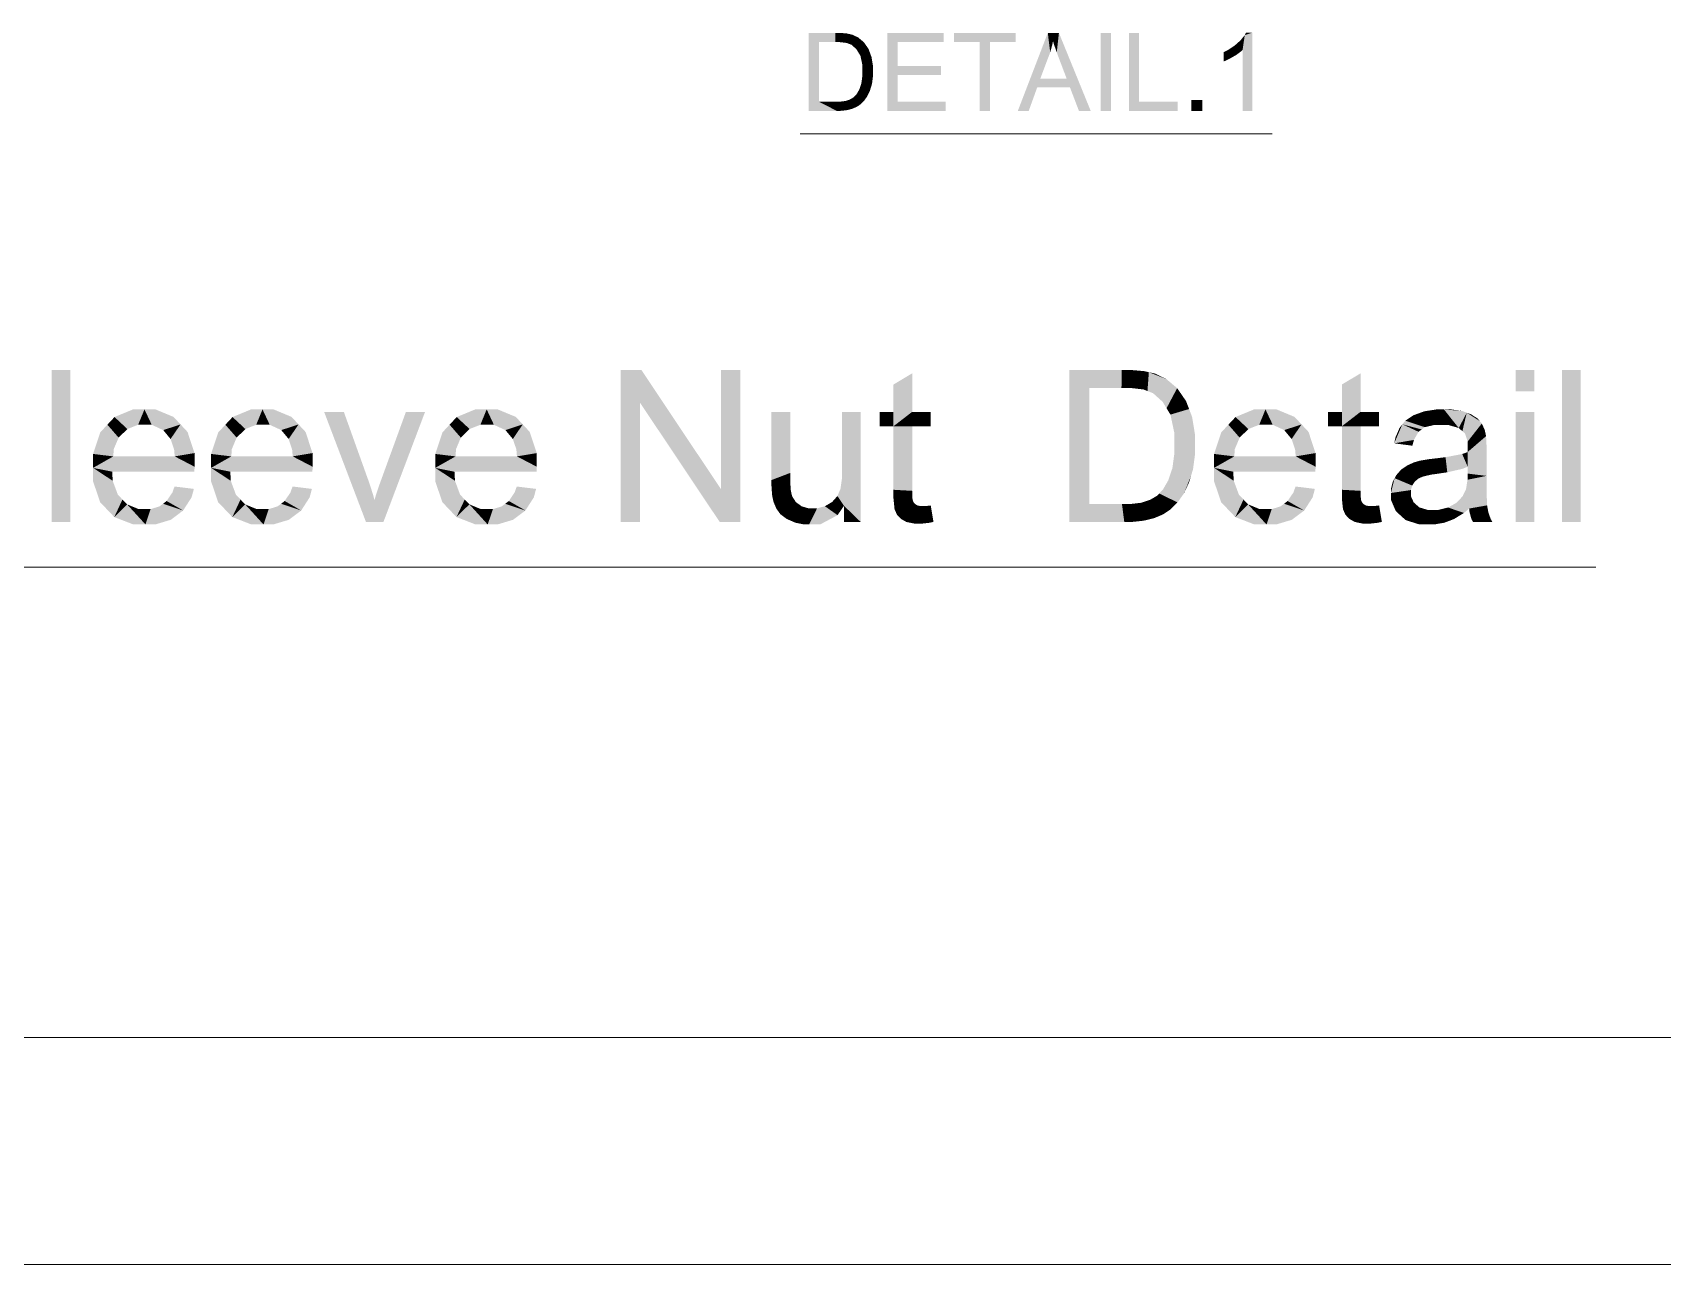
# Model space of a CAD drawing. Header units: millimetres. Extents: x 2 to 579, y 1 to 405.
# Drawn here: x 250.68 to 273.24, y 60.89 to 77.95 of the extents above; entities that cross this region are included whole.
import ezdxf

# ---------------------------------------------------------------- set-up
doc = ezdxf.new("R2010")
doc.units = ezdxf.units.MM
doc.linetypes.add('XKITLINE00', pattern=[0])
doc.layers.add('GraphicObject', color=6, linetype='Continuous', lineweight=0)
doc.layers.add('LinkedObject', color=7, linetype='Continuous', lineweight=0)

# ---------------------------------------------------------------- blocks, each defined once
blk = doc.blocks.new('*A3')
at = {"layer": 'GraphicObject', "color": 3, "linetype": 'XKITLINE00', "lineweight": 0}
blk.add_line((184.216, 60.892), (318.775, 60.892), dxfattribs=at)
blk = doc.blocks.new('*A4')
at = {"layer": 'LinkedObject'}
for points in [[(261.422, 77.947), (261.565, 77.819), (261.422, 76.867)], [(261.792, 77.819), (261.422, 77.947), (261.794, 77.947)], [(261.565, 77.819), (261.422, 77.947), (261.792, 77.819)], [(261.794, 77.947), (261.855, 77.819), (261.792, 77.819)], [(261.857, 77.947), (261.855, 77.819), (261.794, 77.947)], [(261.857, 77.947), (261.948, 77.808), (261.855, 77.819)], [(261.953, 77.939), (261.948, 77.808), (261.857, 77.947)], [(261.986, 77.931), (261.948, 77.808), (261.953, 77.939)], [(261.986, 77.931), (261.977, 77.797), (261.948, 77.808)], [(261.977, 77.797), (261.986, 77.931), (262.016, 77.782)], [(262.111, 77.882), (261.986, 77.931), (262.032, 77.921)], [(262.144, 77.854), (261.986, 77.931), (262.111, 77.882)], [(262.084, 77.721), (261.986, 77.931), (262.144, 77.854)], [(262.016, 77.782), (261.986, 77.931), (262.084, 77.721)], [(262.144, 77.854), (262.112, 77.675), (262.084, 77.721)], [(262.187, 77.818), (262.112, 77.675), (262.144, 77.854)], [(262.656, 77.489), (262.513, 76.867), (262.513, 77.947)], [(262.656, 77.489), (262.513, 77.947), (262.656, 77.819)], [(263.294, 77.819), (262.513, 77.947), (263.294, 77.947)], [(262.656, 77.819), (262.513, 77.947), (263.294, 77.819)], [(263.435, 77.947), (263.791, 77.819), (263.435, 77.819)], [(263.933, 77.819), (263.791, 77.819), (263.435, 77.947)], [(263.933, 77.819), (263.435, 77.947), (264.291, 77.947)], [(263.933, 77.819), (264.291, 77.947), (264.291, 77.819)], [(264.734, 77.947), (264.748, 77.627), (264.319, 76.867)], [(264.748, 77.627), (264.734, 77.947), (264.767, 77.678)], [(264.767, 77.678), (264.734, 77.947), (264.796, 77.781)], [(264.796, 77.781), (264.734, 77.947), (264.806, 77.833)], [(264.888, 77.947), (264.806, 77.833), (264.734, 77.947)], [(264.806, 77.833), (264.888, 77.947), (264.819, 77.789)], [(264.819, 77.789), (264.888, 77.947), (264.858, 77.677)], [(264.858, 77.677), (264.888, 77.947), (264.883, 77.609)], [(264.883, 77.609), (264.888, 77.947), (264.996, 77.311)], [(264.996, 77.311), (264.888, 77.947), (265.04, 77.194)], [(265.04, 77.194), (264.888, 77.947), (265.328, 76.867)], [(265.609, 77.947), (265.467, 76.867), (265.467, 77.947)], [(265.609, 76.867), (265.467, 76.867), (265.609, 77.947)], [(265.998, 77.947), (265.856, 76.867), (265.856, 77.947)], [(265.998, 76.994), (265.856, 76.867), (265.998, 77.947)], [(267.461, 77.916), (267.431, 77.712), (267.402, 77.844)], [(267.431, 76.867), (267.461, 77.916), (267.564, 76.867)], [(267.431, 77.712), (267.461, 77.916), (267.431, 76.867)], [(267.564, 77.951), (267.461, 77.916), (267.479, 77.951)], [(267.564, 76.867), (267.461, 77.916), (267.564, 77.951)], [(261.422, 76.867), (261.565, 77.819), (261.565, 76.994)], [(262.251, 77.726), (262.112, 77.675), (262.187, 77.818)], [(262.112, 77.675), (262.251, 77.726), (262.14, 77.63)], [(262.14, 77.63), (262.251, 77.726), (262.272, 77.67)], [(262.272, 77.67), (262.167, 77.5), (262.14, 77.63)], [(262.293, 77.613), (262.167, 77.5), (262.272, 77.67)], [(263.791, 76.867), (263.933, 77.819), (263.933, 76.867)], [(263.791, 77.819), (263.933, 77.819), (263.791, 76.867)], [(264.319, 76.867), (264.748, 77.627), (264.629, 77.311)], [(267.222, 77.706), (267.267, 77.598), (267.167, 77.68)], [(267.167, 77.68), (267.267, 77.598), (267.167, 77.552)], [(267.345, 77.643), (267.222, 77.706), (267.319, 77.77)], [(267.267, 77.598), (267.222, 77.706), (267.306, 77.62)], [(267.306, 77.62), (267.222, 77.706), (267.345, 77.643)], [(267.361, 77.807), (267.431, 77.712), (267.319, 77.77)], [(267.319, 77.77), (267.431, 77.712), (267.345, 77.643)], [(267.345, 77.643), (267.431, 77.712), (267.407, 77.689)], [(267.431, 77.712), (267.361, 77.807), (267.402, 77.844)], [(262.314, 77.485), (262.167, 77.5), (262.293, 77.613)], [(262.314, 77.413), (262.167, 77.5), (262.314, 77.485)], [(262.167, 77.5), (262.314, 77.413), (262.167, 77.415)], [(262.314, 77.413), (262.167, 77.354), (262.167, 77.415)], [(262.314, 77.351), (262.167, 77.354), (262.314, 77.413)], [(262.656, 77.362), (262.513, 76.867), (262.656, 77.489)], [(263.254, 77.362), (262.656, 77.489), (263.254, 77.489)], [(262.656, 77.362), (262.656, 77.489), (263.254, 77.362)], [(267.167, 77.552), (267.267, 77.598), (267.198, 77.563)], [(262.286, 77.195), (262.125, 77.164), (262.153, 77.25)], [(262.271, 77.147), (262.125, 77.164), (262.286, 77.195)], [(262.167, 77.354), (262.314, 77.351), (262.153, 77.25)], [(262.153, 77.25), (262.314, 77.351), (262.286, 77.195)], [(262.286, 77.195), (262.314, 77.351), (262.3, 77.242)], [(262.656, 76.994), (262.513, 76.867), (262.656, 77.362)], [(264.588, 77.194), (264.319, 76.867), (264.629, 77.311)], [(264.319, 76.867), (264.588, 77.194), (264.47, 76.867)], [(264.629, 77.311), (265.04, 77.194), (264.588, 77.194)], [(264.996, 77.311), (265.04, 77.194), (264.629, 77.311)], [(265.04, 77.194), (265.328, 76.867), (265.165, 76.867)], [(261.565, 76.994), (261.812, 76.867), (261.422, 76.867)], [(261.795, 76.994), (261.812, 76.867), (261.565, 76.994)], [(261.795, 76.994), (261.86, 76.867), (261.812, 76.867)], [(261.849, 76.994), (261.86, 76.867), (261.795, 76.994)], [(261.985, 76.885), (261.849, 76.994), (261.933, 77.004)], [(261.947, 76.876), (261.849, 76.994), (261.985, 76.885)], [(261.86, 76.867), (261.849, 76.994), (261.947, 76.876)], [(261.963, 77.014), (261.985, 76.885), (261.933, 77.004)], [(261.993, 77.024), (261.985, 76.885), (261.963, 77.014)], [(261.985, 76.885), (261.993, 77.024), (262.023, 76.895)], [(262.114, 76.939), (261.993, 77.024), (262.042, 77.052)], [(262.087, 76.922), (261.993, 77.024), (262.114, 76.939)], [(262.023, 76.895), (261.993, 77.024), (262.087, 76.922)], [(262.06, 77.07), (262.14, 76.957), (262.042, 77.052)], [(262.042, 77.052), (262.14, 76.957), (262.114, 76.939)], [(262.212, 77.037), (262.06, 77.07), (262.085, 77.096)], [(262.19, 77.006), (262.06, 77.07), (262.212, 77.037)], [(262.14, 76.957), (262.06, 77.07), (262.19, 77.006)], [(262.125, 77.164), (262.212, 77.037), (262.085, 77.096)], [(262.234, 77.069), (262.125, 77.164), (262.271, 77.147)], [(262.212, 77.037), (262.125, 77.164), (262.234, 77.069)], [(262.513, 76.867), (262.656, 76.994), (263.319, 76.867)], [(263.319, 76.867), (262.656, 76.994), (263.319, 76.994)], [(265.856, 76.867), (265.998, 76.994), (266.53, 76.867)], [(266.53, 76.867), (265.998, 76.994), (266.53, 76.994)], [(266.872, 77.018), (266.721, 76.867), (266.721, 77.018)], [(266.872, 76.867), (266.721, 76.867), (266.872, 77.018)], [(251.201, 73.279), (250.942, 71.173), (250.942, 73.279)], [(251.201, 71.173), (250.942, 71.173), (251.201, 73.279)], [(258.821, 73.279), (259.088, 72.826), (258.821, 71.173)], [(259.088, 72.826), (258.821, 73.279), (259.107, 73.279)], [(259.088, 72.826), (259.107, 73.279), (260.192, 71.173)], [(260.192, 71.173), (259.107, 73.279), (260.211, 71.625)], [(260.478, 73.279), (260.211, 71.625), (260.211, 73.279)], [(260.478, 71.173), (260.211, 71.625), (260.478, 73.279)], [(262.856, 73.232), (262.597, 72.699), (262.597, 73.077)], [(262.597, 72.699), (262.856, 73.232), (262.597, 72.499)], [(262.856, 72.699), (262.597, 72.499), (262.856, 73.232)], [(265.033, 73.279), (265.311, 73.03), (265.033, 71.173)], [(265.754, 73.03), (265.033, 73.279), (265.758, 73.279)], [(265.311, 73.03), (265.033, 73.279), (265.754, 73.03)], [(265.758, 73.279), (265.878, 73.03), (265.754, 73.03)], [(265.881, 73.279), (265.878, 73.03), (265.758, 73.279)], [(265.881, 73.279), (266.058, 73.009), (265.878, 73.03)], [(266.068, 73.263), (266.058, 73.009), (265.881, 73.279)], [(266.133, 73.248), (266.058, 73.009), (266.068, 73.263)], [(266.133, 73.248), (266.114, 72.987), (266.058, 73.009)], [(266.114, 72.987), (266.133, 73.248), (266.192, 72.957)], [(266.377, 73.152), (266.133, 73.248), (266.223, 73.228)], [(266.441, 73.098), (266.133, 73.248), (266.377, 73.152)], [(266.324, 72.838), (266.133, 73.248), (266.441, 73.098)], [(266.192, 72.957), (266.133, 73.248), (266.324, 72.838)], [(269.064, 73.232), (268.805, 72.699), (268.805, 73.077)], [(268.805, 72.699), (269.064, 73.232), (268.805, 72.499)], [(269.064, 72.699), (268.805, 72.499), (269.064, 73.232)], [(271.469, 73.279), (271.21, 72.982), (271.21, 73.279)], [(271.469, 72.982), (271.21, 72.982), (271.469, 73.279)], [(272.114, 73.279), (271.855, 71.173), (271.855, 73.279)], [(272.114, 71.173), (271.855, 71.173), (272.114, 73.279)], [(265.033, 71.173), (265.311, 73.03), (265.311, 71.421)], [(266.441, 73.098), (266.378, 72.749), (266.324, 72.838)], [(266.525, 73.027), (266.378, 72.749), (266.441, 73.098)], [(266.649, 72.847), (266.378, 72.749), (266.525, 73.027)], [(252.227, 72.733), (251.812, 72.627), (252.069, 72.733)], [(252.139, 72.52), (251.812, 72.627), (252.227, 72.733)], [(252.139, 72.52), (252.227, 72.733), (252.228, 72.52)], [(252.227, 72.733), (252.327, 72.52), (252.228, 72.52)], [(252.629, 72.629), (252.227, 72.733), (252.379, 72.733)], [(252.726, 72.525), (252.227, 72.733), (252.629, 72.629)], [(252.487, 72.446), (252.227, 72.733), (252.726, 72.525)], [(252.327, 72.52), (252.227, 72.733), (252.487, 72.446)], [(253.861, 72.733), (253.446, 72.627), (253.703, 72.733)], [(253.774, 72.52), (253.446, 72.627), (253.861, 72.733)], [(253.774, 72.52), (253.861, 72.733), (253.863, 72.52)], [(253.861, 72.733), (253.961, 72.52), (253.863, 72.52)], [(254.263, 72.629), (253.861, 72.733), (254.014, 72.733)], [(254.36, 72.525), (253.861, 72.733), (254.263, 72.629)], [(254.121, 72.446), (253.861, 72.733), (254.36, 72.525)], [(253.961, 72.52), (253.861, 72.733), (254.121, 72.446)], [(254.987, 72.699), (255.294, 71.173), (254.714, 72.699)], [(255.314, 71.785), (255.294, 71.173), (254.987, 72.699)], [(256.112, 72.699), (255.508, 71.768), (255.847, 72.699)], [(255.535, 71.173), (255.508, 71.768), (256.112, 72.699)], [(256.965, 72.733), (256.55, 72.627), (256.807, 72.733)], [(256.878, 72.52), (256.55, 72.627), (256.965, 72.733)], [(256.878, 72.52), (256.965, 72.733), (256.967, 72.52)], [(256.965, 72.733), (257.065, 72.52), (256.967, 72.52)], [(257.368, 72.629), (256.965, 72.733), (257.118, 72.733)], [(257.464, 72.525), (256.965, 72.733), (257.368, 72.629)], [(257.225, 72.446), (256.965, 72.733), (257.464, 72.525)], [(257.065, 72.52), (256.965, 72.733), (257.225, 72.446)], [(258.821, 71.173), (259.088, 72.826), (259.088, 71.173)], [(261.167, 72.699), (260.908, 71.754), (260.908, 72.699)], [(261.167, 71.853), (260.908, 71.754), (261.167, 72.699)], [(262.144, 72.699), (261.885, 71.882), (261.885, 72.699)], [(262.144, 71.173), (261.885, 71.882), (262.144, 72.699)], [(262.405, 72.699), (262.597, 72.499), (262.405, 72.499)], [(262.597, 72.699), (262.597, 72.499), (262.405, 72.699)], [(262.856, 72.499), (262.597, 72.499), (262.856, 72.699)], [(263.113, 72.499), (262.856, 72.699), (263.113, 72.699)], [(262.856, 72.499), (262.856, 72.699), (263.113, 72.499)], [(266.378, 72.749), (266.649, 72.847), (266.432, 72.661)], [(266.432, 72.661), (266.649, 72.847), (266.69, 72.738)], [(266.69, 72.738), (266.486, 72.407), (266.432, 72.661)], [(266.732, 72.628), (266.486, 72.407), (266.69, 72.738)], [(267.748, 72.733), (267.333, 72.627), (267.59, 72.733)], [(267.661, 72.52), (267.333, 72.627), (267.748, 72.733)], [(267.661, 72.52), (267.748, 72.733), (267.75, 72.52)], [(267.748, 72.733), (267.848, 72.52), (267.75, 72.52)], [(268.15, 72.629), (267.748, 72.733), (267.901, 72.733)], [(268.247, 72.525), (267.748, 72.733), (268.15, 72.629)], [(268.008, 72.446), (267.748, 72.733), (268.247, 72.525)], [(267.848, 72.52), (267.748, 72.733), (268.008, 72.446)], [(268.614, 72.699), (268.805, 72.499), (268.614, 72.499)], [(268.805, 72.699), (268.805, 72.499), (268.614, 72.699)], [(269.064, 72.499), (268.805, 72.499), (269.064, 72.699)], [(269.321, 72.499), (269.064, 72.699), (269.321, 72.699)], [(269.064, 72.499), (269.064, 72.699), (269.321, 72.499)], [(269.871, 72.679), (269.954, 72.487), (269.797, 72.652)], [(270.119, 72.733), (269.871, 72.679), (269.946, 72.706)], [(270.089, 72.518), (269.871, 72.679), (270.119, 72.733)], [(269.954, 72.487), (269.871, 72.679), (270.089, 72.518)], [(270.089, 72.518), (270.119, 72.733), (270.18, 72.518)], [(270.18, 72.518), (270.119, 72.733), (270.277, 72.518)], [(270.218, 72.733), (270.277, 72.518), (270.119, 72.733)], [(270.474, 72.71), (270.218, 72.733), (270.315, 72.733)], [(270.535, 72.687), (270.218, 72.733), (270.474, 72.71)], [(270.424, 72.475), (270.218, 72.733), (270.535, 72.687)], [(270.277, 72.518), (270.218, 72.733), (270.424, 72.475)], [(270.424, 72.475), (270.535, 72.687), (270.474, 72.431)], [(270.474, 72.431), (270.535, 72.687), (270.51, 72.399)], [(270.535, 72.687), (270.547, 72.288), (270.51, 72.399)], [(270.715, 72.571), (270.547, 72.288), (270.535, 72.687)], [(270.686, 72.606), (270.535, 72.687), (270.596, 72.664)], [(270.715, 72.571), (270.535, 72.687), (270.686, 72.606)], [(271.469, 72.699), (271.21, 71.173), (271.21, 72.699)], [(271.469, 71.173), (271.21, 71.173), (271.469, 72.699)], [(251.713, 72.521), (251.515, 72.116), (251.614, 72.414)], [(251.869, 72.342), (251.515, 72.116), (251.713, 72.521)], [(251.812, 72.627), (251.99, 72.461), (251.713, 72.521)], [(251.713, 72.521), (251.99, 72.461), (251.869, 72.342)], [(251.99, 72.461), (251.812, 72.627), (252.139, 72.52)], [(252.487, 72.446), (252.726, 72.525), (252.548, 72.371)], [(252.726, 72.525), (252.588, 72.323), (252.548, 72.371)], [(252.588, 72.323), (252.726, 72.525), (252.637, 72.179)], [(252.637, 72.179), (252.726, 72.525), (252.92, 72.128)], [(252.92, 72.128), (252.726, 72.525), (252.823, 72.421)], [(253.347, 72.521), (253.149, 72.116), (253.248, 72.414)], [(253.503, 72.342), (253.149, 72.116), (253.347, 72.521)], [(253.446, 72.627), (253.624, 72.461), (253.347, 72.521)], [(253.347, 72.521), (253.624, 72.461), (253.503, 72.342)], [(253.624, 72.461), (253.446, 72.627), (253.774, 72.52)], [(254.121, 72.446), (254.36, 72.525), (254.183, 72.371)], [(254.36, 72.525), (254.223, 72.323), (254.183, 72.371)], [(254.223, 72.323), (254.36, 72.525), (254.271, 72.179)], [(254.271, 72.179), (254.36, 72.525), (254.554, 72.128)], [(254.554, 72.128), (254.36, 72.525), (254.457, 72.421)], [(256.451, 72.521), (256.253, 72.116), (256.352, 72.414)], [(256.607, 72.342), (256.253, 72.116), (256.451, 72.521)], [(256.55, 72.627), (256.728, 72.461), (256.451, 72.521)], [(256.451, 72.521), (256.728, 72.461), (256.607, 72.342)], [(256.728, 72.461), (256.55, 72.627), (256.878, 72.52)], [(257.225, 72.446), (257.464, 72.525), (257.287, 72.371)], [(257.464, 72.525), (257.327, 72.323), (257.287, 72.371)], [(257.327, 72.323), (257.464, 72.525), (257.376, 72.179)], [(257.376, 72.179), (257.464, 72.525), (257.658, 72.128)], [(257.658, 72.128), (257.464, 72.525), (257.561, 72.421)], [(262.597, 71.62), (262.856, 72.499), (262.856, 71.605)], [(262.597, 72.499), (262.856, 72.499), (262.597, 71.62)], [(266.773, 72.378), (266.486, 72.407), (266.732, 72.628)], [(267.234, 72.521), (267.036, 72.116), (267.135, 72.414)], [(267.39, 72.342), (267.036, 72.116), (267.234, 72.521)], [(267.333, 72.627), (267.511, 72.461), (267.234, 72.521)], [(267.234, 72.521), (267.511, 72.461), (267.39, 72.342)], [(267.511, 72.461), (267.333, 72.627), (267.661, 72.52)], [(268.008, 72.446), (268.247, 72.525), (268.069, 72.371)], [(268.247, 72.525), (268.11, 72.323), (268.069, 72.371)], [(268.11, 72.323), (268.247, 72.525), (268.158, 72.179)], [(268.158, 72.179), (268.247, 72.525), (268.441, 72.128)], [(268.441, 72.128), (268.247, 72.525), (268.344, 72.421)], [(268.805, 71.62), (269.064, 72.499), (269.064, 71.605)], [(268.805, 72.499), (269.064, 72.499), (268.805, 71.62)], [(269.643, 72.526), (269.53, 72.263), (269.604, 72.476)], [(269.867, 72.423), (269.53, 72.263), (269.643, 72.526)], [(269.604, 72.476), (269.53, 72.263), (269.547, 72.345)], [(269.683, 72.576), (269.954, 72.487), (269.643, 72.526)], [(269.867, 72.423), (269.643, 72.526), (269.911, 72.455)], [(269.911, 72.455), (269.643, 72.526), (269.954, 72.487)], [(269.797, 72.652), (269.954, 72.487), (269.683, 72.576)], [(270.743, 72.537), (270.547, 72.288), (270.715, 72.571)], [(270.784, 72.449), (270.547, 72.288), (270.743, 72.537)], [(270.795, 72.395), (270.547, 72.288), (270.784, 72.449)], [(251.801, 72.182), (251.515, 72.116), (251.869, 72.342)], [(253.436, 72.182), (253.149, 72.116), (253.503, 72.342)], [(256.54, 72.182), (256.253, 72.116), (256.607, 72.342)], [(266.773, 72.237), (266.486, 72.407), (266.773, 72.378)], [(266.486, 72.407), (266.773, 72.237), (266.486, 72.241)], [(266.773, 72.237), (266.486, 72.122), (266.486, 72.241)], [(266.773, 72.117), (266.486, 72.122), (266.773, 72.237)], [(267.323, 72.182), (267.036, 72.116), (267.39, 72.342)], [(269.803, 72.31), (269.53, 72.263), (269.867, 72.423)], [(269.53, 72.263), (269.803, 72.31), (269.782, 72.23)], [(270.546, 72.168), (270.802, 72.362), (270.545, 72.141)], [(270.545, 72.141), (270.802, 72.362), (270.547, 71.939)], [(270.547, 72.202), (270.802, 72.362), (270.546, 72.168)], [(270.547, 72.288), (270.795, 72.395), (270.802, 72.362)], [(270.547, 72.288), (270.802, 72.362), (270.547, 72.209)], [(270.547, 72.209), (270.802, 72.362), (270.547, 72.202)], [(270.808, 72.243), (270.547, 71.939), (270.802, 72.362)], [(270.808, 72.157), (270.547, 71.939), (270.808, 72.243)], [(251.515, 72.116), (251.801, 72.182), (251.795, 72.082)], [(251.795, 72.082), (251.515, 71.923), (251.515, 72.116)], [(251.795, 72.082), (252.92, 71.939), (251.515, 71.923)], [(252.646, 72.082), (252.92, 71.939), (251.795, 72.082)], [(252.637, 72.179), (252.92, 72.128), (252.646, 72.082)], [(252.92, 71.939), (252.646, 72.082), (252.92, 72.128)], [(253.149, 72.116), (253.436, 72.182), (253.429, 72.082)], [(253.429, 72.082), (253.149, 71.923), (253.149, 72.116)], [(253.429, 72.082), (254.554, 71.939), (253.149, 71.923)], [(254.28, 72.082), (254.554, 71.939), (253.429, 72.082)], [(254.271, 72.179), (254.554, 72.128), (254.28, 72.082)], [(254.554, 71.939), (254.28, 72.082), (254.554, 72.128)], [(256.253, 72.116), (256.54, 72.182), (256.534, 72.082)], [(256.534, 72.082), (256.253, 71.923), (256.253, 72.116)], [(256.534, 72.082), (257.658, 71.939), (256.253, 71.923)], [(257.384, 72.082), (257.658, 71.939), (256.534, 72.082)], [(257.376, 72.179), (257.658, 72.128), (257.384, 72.082)], [(257.658, 71.939), (257.384, 72.082), (257.658, 72.128)], [(266.486, 72.122), (266.773, 72.117), (266.459, 71.919)], [(266.459, 71.919), (266.773, 72.117), (266.717, 71.812)], [(266.717, 71.812), (266.773, 72.117), (266.745, 71.905)], [(267.036, 72.116), (267.323, 72.182), (267.316, 72.082)], [(267.316, 72.082), (267.036, 71.923), (267.036, 72.116)], [(267.316, 72.082), (268.441, 71.939), (267.036, 71.923)], [(268.167, 72.082), (268.441, 71.939), (267.316, 72.082)], [(268.158, 72.179), (268.441, 72.128), (268.167, 72.082)], [(268.441, 71.939), (268.167, 72.082), (268.441, 72.128)], [(269.804, 71.999), (269.866, 71.775), (269.711, 71.957)], [(269.855, 72.014), (269.866, 71.775), (269.804, 71.999)], [(269.893, 72.024), (269.932, 71.804), (269.855, 72.014)], [(269.866, 71.775), (269.855, 72.014), (269.899, 71.79)], [(269.899, 71.79), (269.855, 72.014), (269.932, 71.804)], [(270.008, 72.043), (270.045, 71.83), (269.893, 72.024)], [(269.893, 72.024), (270.045, 71.83), (269.932, 71.804)], [(270.085, 72.052), (270.125, 71.841), (270.008, 72.043)], [(270.008, 72.043), (270.125, 71.841), (270.045, 71.83)], [(270.241, 72.071), (270.265, 71.862), (270.085, 72.052)], [(270.085, 72.052), (270.265, 71.862), (270.125, 71.841)], [(270.472, 72.115), (270.547, 71.939), (270.241, 72.071)], [(270.241, 72.071), (270.547, 71.939), (270.265, 71.862)], [(270.545, 72.141), (270.547, 71.939), (270.472, 72.115)], [(270.808, 72.157), (270.545, 71.844), (270.547, 71.939)], [(270.808, 71.812), (270.545, 71.844), (270.808, 72.157)], [(252.92, 71.927), (251.515, 71.923), (252.92, 71.939)], [(252.919, 71.893), (251.515, 71.923), (252.92, 71.927)], [(251.515, 71.923), (251.711, 71.345), (251.515, 71.737)], [(251.787, 71.744), (251.711, 71.345), (251.515, 71.923)], [(251.787, 71.744), (251.515, 71.923), (251.78, 71.87)], [(252.918, 71.87), (251.515, 71.923), (252.919, 71.893)], [(251.78, 71.87), (251.515, 71.923), (252.918, 71.87)], [(254.554, 71.927), (253.149, 71.923), (254.554, 71.939)], [(254.553, 71.893), (253.149, 71.923), (254.554, 71.927)], [(253.149, 71.923), (253.345, 71.345), (253.149, 71.737)], [(253.422, 71.744), (253.345, 71.345), (253.149, 71.923)], [(253.422, 71.744), (253.149, 71.923), (253.415, 71.87)], [(254.552, 71.87), (253.149, 71.923), (254.553, 71.893)], [(253.415, 71.87), (253.149, 71.923), (254.552, 71.87)], [(255.341, 71.711), (255.294, 71.173), (255.314, 71.785)], [(255.508, 71.768), (255.535, 71.173), (255.477, 71.683)], [(257.658, 71.927), (256.253, 71.923), (257.658, 71.939)], [(257.657, 71.893), (256.253, 71.923), (257.658, 71.927)], [(256.253, 71.923), (256.449, 71.345), (256.253, 71.737)], [(256.526, 71.744), (256.449, 71.345), (256.253, 71.923)], [(256.526, 71.744), (256.253, 71.923), (256.519, 71.87)], [(257.657, 71.87), (256.253, 71.923), (257.657, 71.893)], [(256.519, 71.87), (256.253, 71.923), (257.657, 71.87)], [(260.908, 71.754), (261.167, 71.853), (261.167, 71.752)], [(261.885, 71.784), (262.144, 71.173), (261.864, 71.635)], [(261.885, 71.882), (262.144, 71.173), (261.885, 71.784)], [(266.326, 71.619), (266.717, 71.812), (266.573, 71.505)], [(266.403, 71.752), (266.717, 71.812), (266.326, 71.619)], [(266.431, 71.836), (266.717, 71.812), (266.403, 71.752)], [(266.717, 71.812), (266.431, 71.836), (266.459, 71.919)], [(266.573, 71.505), (266.717, 71.812), (266.617, 71.566)], [(266.617, 71.566), (266.717, 71.812), (266.689, 71.719)], [(268.441, 71.927), (267.036, 71.923), (268.441, 71.939)], [(268.44, 71.893), (267.036, 71.923), (268.441, 71.927)], [(267.036, 71.923), (267.232, 71.345), (267.036, 71.737)], [(267.309, 71.744), (267.232, 71.345), (267.036, 71.923)], [(267.309, 71.744), (267.036, 71.923), (267.301, 71.87)], [(268.439, 71.87), (267.036, 71.923), (268.44, 71.893)], [(267.301, 71.87), (267.036, 71.923), (268.439, 71.87)], [(269.536, 71.78), (269.485, 71.575), (269.511, 71.734)], [(269.779, 71.678), (269.485, 71.575), (269.536, 71.78)], [(269.562, 71.826), (269.797, 71.706), (269.536, 71.78)], [(269.536, 71.78), (269.797, 71.706), (269.779, 71.678)], [(269.628, 71.901), (269.797, 71.706), (269.562, 71.826)], [(269.815, 71.733), (269.628, 71.901), (269.67, 71.929)], [(269.797, 71.706), (269.628, 71.901), (269.815, 71.733)], [(269.711, 71.957), (269.866, 71.775), (269.67, 71.929)], [(269.67, 71.929), (269.866, 71.775), (269.815, 71.733)], [(270.265, 71.862), (270.547, 71.939), (270.476, 71.91)], [(270.525, 71.629), (270.808, 71.812), (270.808, 71.632)], [(270.545, 71.759), (270.808, 71.812), (270.525, 71.629)], [(270.808, 71.812), (270.545, 71.759), (270.545, 71.844)], [(251.515, 71.737), (251.711, 71.345), (251.613, 71.448)], [(251.858, 71.552), (251.711, 71.345), (251.787, 71.744)], [(251.711, 71.345), (251.858, 71.552), (251.809, 71.242)], [(251.922, 71.485), (251.809, 71.242), (251.858, 71.552)], [(252.534, 71.464), (252.911, 71.632), (252.762, 71.333)], [(252.614, 71.583), (252.911, 71.632), (252.534, 71.464)], [(252.911, 71.632), (252.614, 71.583), (252.643, 71.665)], [(252.762, 71.333), (252.911, 71.632), (252.879, 71.515)], [(253.149, 71.737), (253.345, 71.345), (253.247, 71.448)], [(253.493, 71.552), (253.345, 71.345), (253.422, 71.744)], [(253.345, 71.345), (253.493, 71.552), (253.443, 71.242)], [(253.557, 71.485), (253.443, 71.242), (253.493, 71.552)], [(254.168, 71.464), (254.545, 71.632), (254.397, 71.333)], [(254.248, 71.583), (254.545, 71.632), (254.168, 71.464)], [(254.545, 71.632), (254.248, 71.583), (254.277, 71.665)], [(254.397, 71.333), (254.545, 71.632), (254.514, 71.515)], [(255.39, 71.557), (255.294, 71.173), (255.341, 71.711)], [(255.412, 71.477), (255.294, 71.173), (255.39, 71.557)], [(255.429, 71.538), (255.535, 71.173), (255.412, 71.477)], [(255.477, 71.683), (255.535, 71.173), (255.429, 71.538)], [(256.253, 71.737), (256.449, 71.345), (256.351, 71.448)], [(256.597, 71.552), (256.449, 71.345), (256.526, 71.744)], [(256.449, 71.345), (256.597, 71.552), (256.547, 71.242)], [(256.661, 71.485), (256.547, 71.242), (256.597, 71.552)], [(257.272, 71.464), (257.649, 71.632), (257.501, 71.333)], [(257.352, 71.583), (257.649, 71.632), (257.272, 71.464)], [(257.649, 71.632), (257.352, 71.583), (257.381, 71.665)], [(257.501, 71.333), (257.649, 71.632), (257.618, 71.515)], [(260.211, 71.625), (260.478, 71.173), (260.192, 71.173)], [(260.908, 71.754), (261.167, 71.752), (260.908, 71.671)], [(261.167, 71.752), (260.916, 71.551), (260.908, 71.671)], [(261.175, 71.616), (260.916, 71.551), (261.167, 71.752)], [(260.916, 71.551), (261.175, 71.616), (260.923, 71.513)], [(260.923, 71.513), (261.175, 71.616), (261.182, 71.58)], [(261.195, 71.529), (260.923, 71.513), (261.182, 71.58)], [(261.843, 71.584), (262.144, 71.173), (261.821, 71.533)], [(261.864, 71.635), (262.144, 71.173), (261.843, 71.584)], [(262.856, 71.605), (262.597, 71.503), (262.597, 71.62)], [(262.856, 71.55), (262.597, 71.503), (262.856, 71.605)], [(262.856, 71.55), (262.628, 71.314), (262.597, 71.503)], [(262.862, 71.479), (262.628, 71.314), (262.856, 71.55)], [(266.382, 71.314), (266.147, 71.479), (266.242, 71.534)], [(266.277, 71.569), (266.434, 71.349), (266.242, 71.534)], [(266.242, 71.534), (266.434, 71.349), (266.382, 71.314)], [(266.573, 71.505), (266.277, 71.569), (266.326, 71.619)], [(266.53, 71.444), (266.277, 71.569), (266.573, 71.505)], [(266.434, 71.349), (266.277, 71.569), (266.53, 71.444)], [(267.036, 71.737), (267.232, 71.345), (267.134, 71.448)], [(267.38, 71.552), (267.232, 71.345), (267.309, 71.744)], [(267.232, 71.345), (267.38, 71.552), (267.33, 71.242)], [(267.444, 71.485), (267.33, 71.242), (267.38, 71.552)], [(268.055, 71.464), (268.432, 71.632), (268.284, 71.333)], [(268.135, 71.583), (268.432, 71.632), (268.055, 71.464)], [(268.432, 71.632), (268.135, 71.583), (268.164, 71.665)], [(268.284, 71.333), (268.432, 71.632), (268.401, 71.515)], [(269.064, 71.605), (268.805, 71.503), (268.805, 71.62)], [(269.064, 71.55), (268.805, 71.503), (269.064, 71.605)], [(269.064, 71.55), (268.837, 71.314), (268.805, 71.503)], [(269.071, 71.479), (268.837, 71.314), (269.064, 71.55)], [(269.511, 71.734), (269.485, 71.575), (269.485, 71.631)], [(269.761, 71.616), (269.485, 71.575), (269.779, 71.678)], [(269.485, 71.575), (269.761, 71.616), (269.761, 71.583)], [(269.761, 71.531), (269.485, 71.575), (269.761, 71.583)], [(269.485, 71.575), (269.761, 71.531), (269.485, 71.48)], [(270.391, 71.439), (270.808, 71.632), (270.816, 71.404)], [(270.477, 71.529), (270.808, 71.632), (270.391, 71.439)], [(270.504, 71.585), (270.808, 71.632), (270.477, 71.529)], [(270.808, 71.632), (270.504, 71.585), (270.525, 71.629)], [(251.986, 71.418), (251.809, 71.242), (251.922, 71.485)], [(251.986, 71.418), (252.241, 71.139), (251.809, 71.242)], [(252.146, 71.352), (252.241, 71.139), (251.986, 71.418)], [(252.241, 71.352), (252.241, 71.139), (252.146, 71.352)], [(252.312, 71.352), (252.677, 71.268), (252.241, 71.139)], [(252.312, 71.352), (252.241, 71.139), (252.241, 71.352)], [(252.433, 71.389), (252.677, 71.268), (252.312, 71.352)], [(252.484, 71.426), (252.762, 71.333), (252.433, 71.389)], [(252.677, 71.268), (252.433, 71.389), (252.762, 71.333)], [(252.534, 71.464), (252.762, 71.333), (252.484, 71.426)], [(253.621, 71.418), (253.443, 71.242), (253.557, 71.485)], [(253.621, 71.418), (253.875, 71.139), (253.443, 71.242)], [(253.78, 71.352), (253.875, 71.139), (253.621, 71.418)], [(253.875, 71.352), (253.875, 71.139), (253.78, 71.352)], [(253.946, 71.352), (254.311, 71.268), (253.875, 71.139)], [(253.946, 71.352), (253.875, 71.139), (253.875, 71.352)], [(254.068, 71.389), (254.311, 71.268), (253.946, 71.352)], [(254.118, 71.426), (254.397, 71.333), (254.068, 71.389)], [(254.311, 71.268), (254.068, 71.389), (254.397, 71.333)], [(254.168, 71.464), (254.397, 71.333), (254.118, 71.426)], [(255.412, 71.477), (255.535, 71.173), (255.294, 71.173)], [(256.725, 71.418), (256.547, 71.242), (256.661, 71.485)], [(256.725, 71.418), (256.979, 71.139), (256.547, 71.242)], [(256.884, 71.352), (256.979, 71.139), (256.725, 71.418)], [(256.98, 71.352), (256.979, 71.139), (256.884, 71.352)], [(257.051, 71.352), (257.416, 71.268), (256.979, 71.139)], [(257.051, 71.352), (256.979, 71.139), (256.98, 71.352)], [(257.172, 71.389), (257.416, 71.268), (257.051, 71.352)], [(257.222, 71.426), (257.501, 71.333), (257.172, 71.389)], [(257.416, 71.268), (257.172, 71.389), (257.501, 71.333)], [(257.272, 71.464), (257.501, 71.333), (257.222, 71.426)], [(260.923, 71.513), (261.195, 71.529), (260.935, 71.456)], [(260.935, 71.456), (261.195, 71.529), (260.975, 71.36)], [(260.975, 71.36), (261.195, 71.529), (261.003, 71.321)], [(261.003, 71.321), (261.195, 71.529), (261.246, 71.449)], [(261.003, 71.321), (261.246, 71.449), (261.031, 71.282)], [(261.031, 71.282), (261.246, 71.449), (261.118, 71.216)], [(261.118, 71.216), (261.246, 71.449), (261.177, 71.191)], [(261.177, 71.191), (261.246, 71.449), (261.286, 71.42)], [(261.325, 71.391), (261.177, 71.191), (261.286, 71.42)], [(261.177, 71.191), (261.325, 71.391), (261.235, 71.165)], [(261.235, 71.165), (261.325, 71.391), (261.361, 71.139)], [(261.429, 71.139), (261.325, 71.391), (261.423, 71.362)], [(261.361, 71.139), (261.325, 71.391), (261.429, 71.139)], [(261.481, 71.362), (261.429, 71.139), (261.423, 71.362)], [(261.539, 71.362), (261.823, 71.268), (261.429, 71.139)], [(261.539, 71.362), (261.429, 71.139), (261.481, 71.362)], [(261.648, 71.392), (261.823, 71.268), (261.539, 71.362)], [(261.699, 71.422), (261.823, 71.268), (261.648, 71.392)], [(261.749, 71.452), (261.823, 71.268), (261.699, 71.422)], [(261.912, 71.398), (261.749, 71.452), (261.821, 71.533)], [(261.823, 71.268), (261.749, 71.452), (261.912, 71.398)], [(261.821, 71.533), (262.144, 71.173), (261.912, 71.398)], [(261.912, 71.398), (262.144, 71.173), (261.912, 71.173)], [(262.597, 71.503), (262.628, 71.314), (262.612, 71.35)], [(262.869, 71.463), (262.628, 71.314), (262.862, 71.479)], [(262.628, 71.314), (262.869, 71.463), (262.876, 71.447)], [(262.628, 71.314), (262.876, 71.447), (262.644, 71.277)], [(262.644, 71.277), (262.876, 71.447), (262.699, 71.218)], [(262.699, 71.218), (262.876, 71.447), (262.737, 71.196)], [(262.737, 71.196), (262.876, 71.447), (262.898, 71.422)], [(262.898, 71.422), (262.776, 71.174), (262.737, 71.196)], [(262.913, 71.412), (262.776, 71.174), (262.898, 71.422)], [(262.928, 71.403), (262.776, 71.174), (262.913, 71.412)], [(262.776, 71.174), (262.928, 71.403), (262.885, 71.152)], [(262.885, 71.152), (262.928, 71.403), (262.955, 71.152)], [(262.955, 71.152), (262.928, 71.403), (262.972, 71.394)], [(262.972, 71.394), (262.998, 71.152), (262.955, 71.152)], [(263.001, 71.394), (262.998, 71.152), (262.972, 71.394)], [(263.001, 71.394), (263.096, 71.163), (262.998, 71.152)], [(263.022, 71.394), (263.096, 71.163), (263.001, 71.394)], [(263.096, 71.163), (263.022, 71.394), (263.078, 71.398)], [(263.151, 71.175), (263.078, 71.398), (263.113, 71.403)], [(263.096, 71.163), (263.078, 71.398), (263.151, 71.175)], [(265.311, 71.421), (265.793, 71.173), (265.033, 71.173)], [(265.761, 71.421), (265.793, 71.173), (265.311, 71.421)], [(265.761, 71.421), (265.888, 71.173), (265.793, 71.173)], [(265.865, 71.421), (265.888, 71.173), (265.761, 71.421)], [(266.131, 71.208), (265.865, 71.421), (266.029, 71.44)], [(266.057, 71.191), (265.865, 71.421), (266.131, 71.208)], [(265.888, 71.173), (265.865, 71.421), (266.057, 71.191)], [(266.088, 71.46), (266.131, 71.208), (266.029, 71.44)], [(266.147, 71.479), (266.131, 71.208), (266.088, 71.46)], [(266.131, 71.208), (266.147, 71.479), (266.204, 71.226)], [(266.33, 71.279), (266.147, 71.479), (266.382, 71.314)], [(266.204, 71.226), (266.147, 71.479), (266.33, 71.279)], [(267.507, 71.418), (267.33, 71.242), (267.444, 71.485)], [(267.507, 71.418), (267.762, 71.139), (267.33, 71.242)], [(267.667, 71.352), (267.762, 71.139), (267.507, 71.418)], [(267.762, 71.352), (267.762, 71.139), (267.667, 71.352)], [(267.833, 71.352), (268.198, 71.268), (267.762, 71.139)], [(267.833, 71.352), (267.762, 71.139), (267.762, 71.352)], [(267.955, 71.389), (268.198, 71.268), (267.833, 71.352)], [(268.005, 71.426), (268.284, 71.333), (267.955, 71.389)], [(268.198, 71.268), (267.955, 71.389), (268.284, 71.333)], [(268.055, 71.464), (268.284, 71.333), (268.005, 71.426)], [(268.805, 71.503), (268.837, 71.314), (268.821, 71.35)], [(269.078, 71.463), (268.837, 71.314), (269.071, 71.479)], [(268.837, 71.314), (269.078, 71.463), (269.084, 71.447)], [(268.837, 71.314), (269.084, 71.447), (268.853, 71.277)], [(268.853, 71.277), (269.084, 71.447), (268.907, 71.218)], [(268.907, 71.218), (269.084, 71.447), (268.946, 71.196)], [(268.946, 71.196), (269.084, 71.447), (269.106, 71.422)], [(269.106, 71.422), (268.985, 71.174), (268.946, 71.196)], [(269.122, 71.412), (268.985, 71.174), (269.106, 71.422)], [(269.137, 71.403), (268.985, 71.174), (269.122, 71.412)], [(268.985, 71.174), (269.137, 71.403), (269.094, 71.152)], [(269.094, 71.152), (269.137, 71.403), (269.164, 71.152)], [(269.164, 71.152), (269.137, 71.403), (269.181, 71.394)], [(269.181, 71.394), (269.207, 71.152), (269.164, 71.152)], [(269.209, 71.394), (269.207, 71.152), (269.181, 71.394)], [(269.209, 71.394), (269.305, 71.163), (269.207, 71.152)], [(269.23, 71.394), (269.305, 71.163), (269.209, 71.394)], [(269.305, 71.163), (269.23, 71.394), (269.286, 71.398)], [(269.359, 71.175), (269.286, 71.398), (269.321, 71.403)], [(269.305, 71.163), (269.286, 71.398), (269.359, 71.175)], [(269.485, 71.48), (269.761, 71.531), (269.553, 71.323)], [(269.553, 71.323), (269.761, 71.531), (269.62, 71.262)], [(269.62, 71.262), (269.761, 71.531), (269.8, 71.445)], [(269.8, 71.445), (269.688, 71.2), (269.62, 71.262)], [(269.839, 71.41), (269.688, 71.2), (269.8, 71.445)], [(269.878, 71.376), (269.688, 71.2), (269.839, 71.41)], [(269.688, 71.2), (269.878, 71.376), (269.881, 71.139)], [(270.006, 71.139), (269.878, 71.376), (269.993, 71.341)], [(269.881, 71.139), (269.878, 71.376), (270.006, 71.139)], [(269.993, 71.341), (270.082, 71.139), (270.006, 71.139)], [(270.068, 71.341), (270.082, 71.139), (269.993, 71.341)], [(270.143, 71.341), (270.082, 71.139), (270.068, 71.341)], [(270.082, 71.139), (270.143, 71.341), (270.225, 71.164)], [(270.291, 71.189), (270.143, 71.341), (270.275, 71.374)], [(270.225, 71.164), (270.143, 71.341), (270.291, 71.189)], [(270.568, 71.36), (270.275, 71.374), (270.333, 71.406)], [(270.496, 71.299), (270.275, 71.374), (270.568, 71.36)], [(270.357, 71.214), (270.275, 71.374), (270.496, 71.299)], [(270.291, 71.189), (270.275, 71.374), (270.357, 71.214)], [(270.391, 71.439), (270.816, 71.404), (270.333, 71.406)], [(270.816, 71.404), (270.568, 71.36), (270.333, 71.406)], [(270.568, 71.36), (270.816, 71.404), (270.574, 71.306)], [(270.574, 71.306), (270.816, 71.404), (270.825, 71.356)], [(270.825, 71.356), (270.6, 71.213), (270.574, 71.306)], [(270.833, 71.308), (270.6, 71.213), (270.825, 71.356)], [(270.833, 71.308), (270.621, 71.173), (270.6, 71.213)], [(270.866, 71.216), (270.621, 71.173), (270.833, 71.308)], [(251.809, 71.242), (252.241, 71.139), (252.074, 71.139)], [(252.241, 71.139), (252.677, 71.268), (252.374, 71.139)], [(252.374, 71.139), (252.677, 71.268), (252.592, 71.204)], [(253.443, 71.242), (253.875, 71.139), (253.708, 71.139)], [(253.875, 71.139), (254.311, 71.268), (254.008, 71.139)], [(254.008, 71.139), (254.311, 71.268), (254.226, 71.204)], [(256.547, 71.242), (256.979, 71.139), (256.812, 71.139)], [(256.979, 71.139), (257.416, 71.268), (257.112, 71.139)], [(257.112, 71.139), (257.416, 71.268), (257.33, 71.204)], [(261.429, 71.139), (261.823, 71.268), (261.581, 71.139)], [(267.33, 71.242), (267.762, 71.139), (267.595, 71.139)], [(267.762, 71.139), (268.198, 71.268), (267.895, 71.139)], [(267.895, 71.139), (268.198, 71.268), (268.113, 71.204)], [(270.621, 71.173), (270.866, 71.216), (270.89, 71.173)]]:
    blk.add_hatch(color=7, dxfattribs=at).paths.add_polyline_path(points, flags=17)
at = {"layer": 'LinkedObject', "color": 7, "linetype": 'XKITLINE00', "lineweight": 0}
for p, q in [((261.306, 76.547), (262.394, 76.547)), ((262.394, 76.547), (263.4, 76.547)), ((263.4, 76.547), (264.321, 76.547)), ((264.321, 76.547), (265.326, 76.547)), ((265.326, 76.547), (265.745, 76.547)), ((265.745, 76.547), (266.584, 76.547)), ((266.584, 76.547), (267.003, 76.547)), ((267.003, 76.547), (267.841, 76.547)), ((248.794, 70.549), (250.755, 70.549)), ((250.755, 70.549), (251.408, 70.549)), ((251.408, 70.549), (253.042, 70.549)), ((253.042, 70.549), (254.676, 70.549)), ((254.676, 70.549), (256.146, 70.549)), ((256.146, 70.549), (257.78, 70.549)), ((257.78, 70.549), (258.597, 70.549)), ((258.597, 70.549), (260.72, 70.549)), ((260.72, 70.549), (262.354, 70.549)), ((262.354, 70.549), (263.172, 70.549)), ((263.172, 70.549), (263.989, 70.549)), ((263.989, 70.549), (264.806, 70.549)), ((264.806, 70.549), (266.929, 70.549)), ((266.929, 70.549), (268.563, 70.549)), ((268.563, 70.549), (269.38, 70.549)), ((269.38, 70.549), (271.014, 70.549)), ((271.014, 70.549), (271.667, 70.549)), ((271.667, 70.549), (272.32, 70.549))]:
    blk.add_line(p, q, dxfattribs=at)
at = {"layer": 'LinkedObject', "color": 2, "linetype": 'XKITLINE00', "lineweight": 0}
blk.add_line((291.048, 64.035), (206.896, 64.035), dxfattribs=at)

msp = doc.modelspace()

# ---------------------------------------------------------------- block references
at = {"lineweight": 0}
for name in ['*A3', '*A4']:
    msp.add_blockref(name, (0, 0), dxfattribs=at)

doc.saveas('drawing.dxf')
